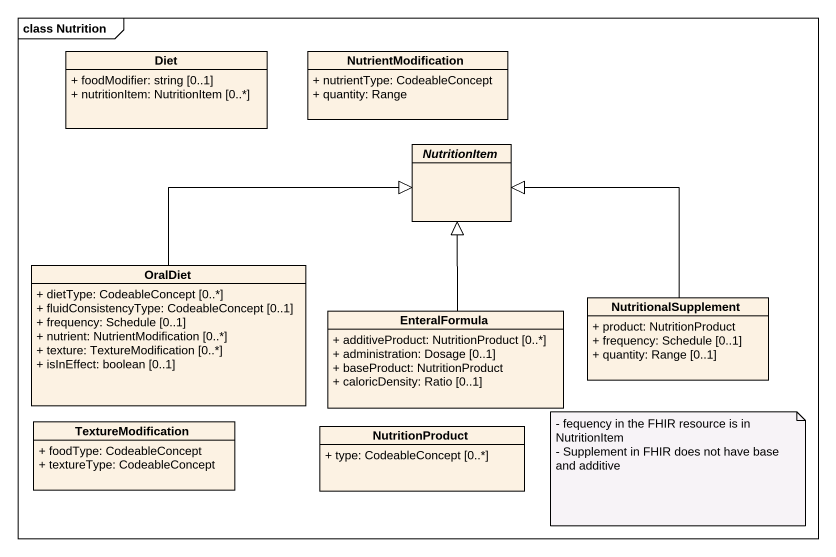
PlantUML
@startuml
mainframe class Nutrition
hide circle
hide empty members
skinparam classAttributeIconSize 0
class Diet {
  + foodModifier: string [0..1]
  + nutritionItem: NutritionItem [0..*]
}
class NutrientModification {
  + nutrientType: CodeableConcept
  + quantity: Range
}
abstract class NutritionItem
class OralDiet {
  + dietType: CodeableConcept [0..*]
  + fluidConsistencyType: CodeableConcept [0..1]
  + frequency: Schedule [0..1]
  + nutrient: NutrientModification [0..*]
  + texture: TextureModification [0..*]
  + isInEffect: boolean [0..1]
}
class NutritionalSupplement {
  + product: NutritionProduct
  + frequency: Schedule [0..1]
  + quantity: Range [0..1]
}
class EnteralFormula {
  + additiveProduct: NutritionProduct [0..*]
  + administration: Dosage [0..1]
  + baseProduct: NutritionProduct
  + caloricDensity: Ratio [0..1]
}
class TextureModification {
  + foodType: CodeableConcept
  + textureType: CodeableConcept
}
class NutritionProduct {
  + type: CodeableConcept [0..*]
}
OralDiet -right-|> NutritionItem
NutritionalSupplement -up-|> NutritionItem
EnteralFormula -up-|> NutritionItem
note as N1
  - fequency in the FHIR resource is in NutritionItem
  - Supplement in FHIR does not have base and additive
end note
@enduml
